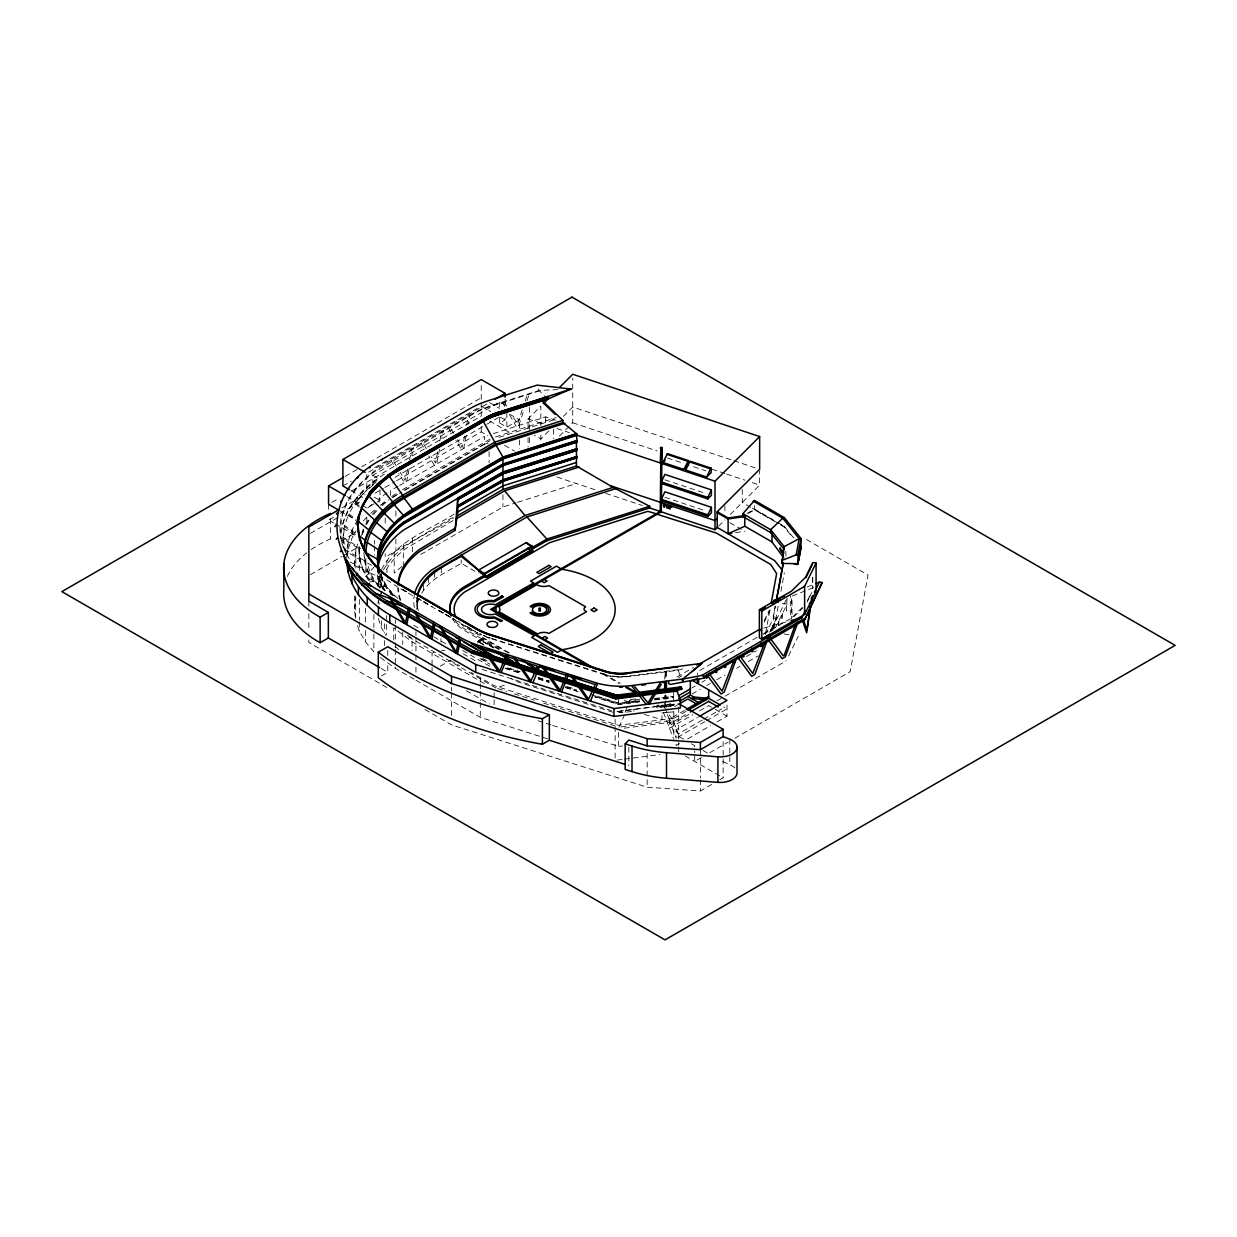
<?xml version="1.0" encoding="UTF-8"?>
<svg xmlns="http://www.w3.org/2000/svg" width="1237" height="1237" viewBox="0 0 1237 1237"><rect width="100%" height="100%" fill="white"/><g stroke="black" fill="none" stroke-linecap="round" stroke-linejoin="round"><path stroke-width="0.75" stroke-dasharray="5 3.75" d="M770.744 630.932L771.223 629.509L771.084 630.978M368.672 580.57C362.333 571.216 358.73 560.083 358.946 548.749L342.85 538.497L344.288 526.514L348.834 513.742L355.931 519.494M384.429 474.142C361.591 487.734 340.933 510.525 340.747 538.497L340.747 537.461M345.695 552.784L343.283 537.461L344.721 525.493L355.715 533.348M357.91 519.942C349.87 531.261 346.221 545.161 346.87 558.969M347.473 555.537L348.262 540.94M354.478 566.175L355.808 549.444L359.627 538.512M358.885 550.357L359.318 546.754M355.266 616.505L354.478 609.099L355.808 597.966M377.548 586.168L380.068 574.014M377.996 585.982L381.676 572.978M377.996 603.501L378.445 599.729M417.24 599.064L417.534 608.728M417.627 595.832L416.854 609.238L416.854 600.826M464.633 436.135L462.159 447.438L457.396 439.568M466.643 425.126L468.328 415.941L469.844 415.029L468.143 424.306M466.117 435.424L463.736 448.397L461.556 449.68L455.896 440.31M769.754 610.862L765.966 631.349L764.373 634.581M773.341 628.721L773.341 616.413L775.398 605.31M773.341 617.217L775.398 606.115M774.037 628.473L778.506 604.336M780.903 591.348L784.335 572.777M407.684 469.179L405.009 480.42L400.216 472.457M409.509 460.025L411.705 449.046L413.266 448.181L411.797 455.556M409.215 468.483L406.633 481.409L404.375 482.662L398.67 473.183M437.682 451.861L435.501 462.839L431.187 456.731M439.877 440.867L441.717 431.728L443.279 430.847L441.81 438.238M439.583 449.309L436.646 464.076L434.388 465.328L428.667 455.85M522.246 409.957L517.592 424.028L511.515 414.503M525.168 401.175L527.488 394.139M518.813 425.451L524.101 409.493M527.039 400.633L529.405 393.536M377.192 479.941C361.034 491.135 347.241 506.984 342.201 526.343L342.201 525.308M348.262 548.857L352.282 537.368L356.04 531.029M362.085 532.668L363.322 529.127M362.024 534.26L363.879 528.957M417.627 602.79L419.281 598.043M625.242 712.234L627.747 705.554M628.365 703.868L629.618 700.529L642.606 698.859M772.429 629.262L772.677 626.633L772.135 629.308M619.026 727.201L624.128 715.821M764.172 620.618L769.167 610.459M764.172 622.257L770.821 608.728M765.471 634.334L773.341 618.314L777.114 617.758M770.651 630.19L777.114 617.031L773.341 616.413M786.268 599.775L771.764 629.262M775.429 627.824L787.103 604.089L776.403 602.326M807.514 600.347L810.003 595.306M807.158 602.079L808.766 598.785M809.57 597.146L811.998 592.214M788.618 655.919L798.282 636.266M376.311 481.688L364.76 491.661L355.545 502.408L348.401 514.716L355.467 520.468M365.673 524.442L369.136 518.597M366.477 524.565L369.94 518.72M361.42 535.497L365.889 527.967M381.676 569.391C396.041 540.631 429.394 530.364 454.505 513.881M383.439 569.994C398.221 543.368 429.873 533.812 453.778 517.87M382.558 588.998L386.965 581.56M421.647 593.389C430.198 578.468 447.268 571.958 461.169 563.33L476.152 571.973M363.353 521.024L366.74 517.081M372.383 514.36L377.13 508.824M373.512 514.561L378.259 509.025M374.455 566.5L365.889 576.488L365.889 557.825M528.075 428.234L528.075 418.91L540.832 406.153L540.832 425.42M548.811 430.94L540.832 438.919L534.369 435.192M563.423 416.328L572.731 407.019L732.165 460.164M559.433 436.073L572.731 422.776L572.731 378.105M718.527 526.204L724.913 519.818M730.263 514.468L759.642 485.09L759.642 471.081M802.272 607.429L792.036 617.479L792.036 597.224M793.922 616.784L802.952 607.893M373.064 485.074L364.374 492.573L355.143 503.351L359.194 507.108M367.868 507.866L372.105 504.201M370.683 513.34L376.342 508.469M380.919 505.191L387.428 499.578M382.171 505.655L388.681 500.042M402.01 566.391L394.216 573.118L394.216 552.011M387.15 492.867L379.156 498.124L379.156 506.041M391.712 496.501L397.649 492.589M380.749 504.99L388.743 499.733M393.15 497.104L399.087 493.192M452.479 517.53L385.202 557.238L385.202 553.511M345.154 476.369L360.091 467.741M361.761 466.797L481.239 397.804M342.896 485.955L351.231 481.147M374.564 467.663L479.585 407.035M486.821 403.973L366.801 473.261L366.801 490.3M372.816 484.811L372.816 475.271L499.671 402.025L506.845 406.153M331.887 502.346L338.521 498.511M351.803 490.857L481.239 416.111L481.239 383.362M341.938 507.928L365.085 494.568M395.005 477.296L485.136 425.25M486.806 424.291L498.496 417.549M333.542 517.159L328.563 520.035L333.557 522.911M340.175 513.324L360.091 501.82M375.027 493.207L383.331 488.414M384.985 487.455L394.943 481.703M396.613 480.745L481.239 431.883L487.888 435.718M499.671 417.302L499.671 423.039L505.144 419.884L505.144 416.096M310.456 533.333L337.825 517.53M398.144 486.265L390.335 490.764L390.335 498.681M399.706 485.368L484.487 436.414L484.487 444.33L403.556 491.058M379.975 489.574L379.975 500.413L366.801 508.02L361.807 505.144M499.671 423.039L506.845 427.167L519.478 419.884L519.478 430.863M402.442 489.697L490.146 439.073M404.051 490.331L490.115 440.65M391.99 497.722L401.901 492.001M341.041 541.203L355.529 532.838M310.502 574.602L341.969 556.434M343.623 555.49L358.514 546.878M452.928 520.653L405.535 548.749A122.71 70.849 0 0 0 385.882 570.443M420.735 554.47L502.933 507.015L515.798 502.902M381.46 675.928L387.784 672.279L387.784 663.156M434.048 652.27L432.069 653.414L432.069 665.661M484.054 645.204L477.436 641.385L483.25 638.014L483.25 641.369M508.113 652.827L483.636 638.694L478.673 641.555L483.574 644.384M477.436 643.054L483.25 639.699L465.097 629.216A52.975 30.585 0 0 1 453.778 619.289M440.264 666.186L450.113 660.496M452.232 618.469A52.975 30.585 0 0 0 465.097 630.885L483.636 641.601L485.151 640.72L499.841 649.209M493.439 647.972L483.636 641.957L495.821 648.111M747.055 513.386L754.508 509.087L776.016 521.504M748.555 513.34L754.508 509.891L774.362 521.349M664.671 679.098L665.475 671.258L666.109 678.402M664.671 671.737L666.109 671.629M676.917 677.041L693.54 667.454M678.587 677.737L681.912 675.804M757.09 637.38L697.405 671.846L697.405 674.845M763.724 633.545L772.012 628.767M763.229 634.365L790.304 618.732L790.304 594.858M769.074 632.184L775.429 628.504M691.931 687.973L695.24 686.071M701.858 682.252L705.167 680.335M746.514 656.46L756.441 650.739M670.454 703.42L665.475 706.296L665.475 704.642M666.728 706.111L668.026 706.559M668.181 706.853L669.263 704.719L669.604 706.466M670.268 706.605L675.077 703.822M691.993 694.065L700.266 689.287M706.884 685.468L710.193 683.551M716.811 679.731L725.068 674.954M736.649 668.274L739.958 666.372M748.23 661.594L758.157 655.857M674.536 706.667L679.53 703.776M684.509 710.425L669.495 719.099L669.495 728.222L692.844 714.739M686.179 711.29L669.495 720.924L676.16 738.242L676.16 729.768L697.482 717.46M673.639 721.619L688.653 712.945M688.963 714.445L671.289 724.65L666.851 713.115M699.523 710.873L708.677 705.6L713.672 708.476M716.919 700.838L723.521 697.019M725.176 696.075L786.206 660.836M702.229 720.089L678.355 733.866L673.16 720.259L665.893 710.471M703.776 719.192L721.635 708.878M677.752 737.314L704.904 721.635M706.466 720.738L727 708.878L723.66 706.961M679.438 743.638L676.16 745.524L676.16 740.066M687.633 738.906L710.595 725.64M717.151 721.851L727 716.177L727 703.807M701.394 757.554L694.699 761.42L694.699 754.415M709.744 752.73L728.129 742.123M734.824 738.257L850.159 671.676L868.034 575.05L803.509 537.801M424.987 709.528L451.536 724.851L647.152 787.196L700.389 790.969L711.77 784.413M719.888 779.712L723.135 777.841L723.135 736.541M807.22 586.987L814.178 584.189M792.36 595.971L813.405 587.59M477.884 641.586L483.25 639.699L477.436 641.385M504.309 685.221L495.836 687.942L406.478 635.663M539.533 390.892L489.744 406.787A72.596 41.919 0 0 0 473.524 413.823L374.301 472.039A162.093 93.579 0 0 0 350.566 561.119M493.254 433.615L545.718 416.869L556.016 420.302M495.465 436.939L556.062 417.611M499.099 437.341L556.001 419.188M484.487 444.33L488.089 443.171M517.638 502.315L576.442 483.543M491.754 638.833L606.331 675.294A33.275 19.204 0 0 0 625.876 676.917L678.108 670.268L685.437 668.135M763.662 628.071L789.175 621.113M618.608 711.352L661.965 705.786L661.965 706.868L673.778 705.353L673.624 703.899L661.81 705.415L661.965 706.868M369.523 582.039L374.162 581.065L379.805 587.776M441.331 650.863L444.98 650.152M735.505 532.652L744.767 531.276M630.267 699.585L635.385 698.936M596.791 696.044L618.701 703.033L639.544 700.358M654.682 698.426L673.778 696.369L654.744 698.812M591.147 694.699L618.608 703.451L639.529 700.76M624.128 700.451L629.618 702.199L640.751 700.776M594.966 696.647L618.701 704.209L639.544 701.549M654.682 699.601L673.624 697.173L673.778 702.585M639.529 701.936L618.608 704.626L594.811 697.034M654.744 699.987L673.778 697.544M617 711.584L678.711 703.667M661.81 706.497L673.624 704.982M618.098 711.553L621.747 712.713L632.107 711.383M665.197 712.512L673.778 711.801L673.778 739.339M661.81 712.945L673.778 711.801M673.778 718.249L618.608 725.33L494.135 685.654L471.266 672.464M620.897 726.954L673.16 720.259M624.314 728.176L673.778 721.836M552.707 725.423L618.608 746.421L622.412 745.942M617 760.106L622.613 759.394M624.484 759.147L660.017 754.585M363.879 552.676L364.992 563.098L368.44 573.35L374.162 583.261L374.162 581.065L368.44 571.154L363.601 571.772L360.091 559.541L358.946 548.749M628.133 676.33L625.907 676.577A33.492 19.344 0 0 1 609.98 675.819M368.44 573.35L364.992 560.902L360.029 561.15L360.091 559.541L344.118 550.496M557.902 389.609L539.116 390.428L489.295 406.324A73.462 42.414 0 0 0 472.905 413.452L385.217 464.076C359.178 478.982 334.81 507.185 340.964 539.177M784.026 633.932L789.376 634.813M604.213 674.351L606.238 674.954A33.492 19.344 0 0 0 608.078 675.417M644.384 714.398L661.965 719.764L661.965 713.316M491.646 638.478L606.393 674.753A33.136 19.127 0 0 0 608.217 675.216M509.149 668.119L520.097 671.614M538.358 677.428L549.321 680.922M567.582 686.736L574.88 689.071M506.954 667.856L519.756 671.938M538.064 677.783L549.042 681.278M565.525 686.52L576.504 690.03M505.5 668.135L521.937 673.376M538.358 678.603L549.321 682.097M565.757 687.339L576.705 690.834M505.113 668.459L521.597 673.701M538.064 678.958L549.042 682.453M565.525 687.71L578.328 691.792M617.263 711.569L620.943 712.744M482.121 669.433L611.495 710.656M613.15 712.326L516.185 681.417L511.175 678.525M497.676 688.53L506.861 691.452M514.221 693.802L534.446 700.25M543.646 703.173L617.186 726.614M538.064 720.754L550.882 724.836M415.957 680.226L480.296 717.383L547.713 738.86M390.428 594.208L393.737 595.275L397.587 598.646M488.63 637.271L490.007 637.72M489.837 637.89L488.46 637.442A63.845 36.863 0 0 1 487.177 637.009M489.945 638.261L488.569 637.797A63.628 36.739 0 0 1 482.368 635.431M733.989 460.767L755.977 468.096M572.731 422.776L657.033 450.887M712.002 469.21L724.836 473.477M726.66 474.096L744.983 480.203M752.312 482.646L759.642 485.09M667.439 457.999L683.149 463.226M693.694 466.751L705.925 470.818M528.075 418.91L542.193 423.611M556.944 428.528L569.345 432.656M664.918 479.848L706.033 493.563M664.918 497.274L706.033 510.989M556.944 477.049L596.559 490.254M605.713 493.316L642.312 505.5M371.858 565.355L367.018 562.943L370.404 573.056L376.033 582.813L386.593 586.786L393.737 595.275M734.84 767.93A16.823 9.71 0 0 0 729.815 764.76L719.795 760.152M370.404 573.056L381.429 577.834L386.593 586.786M367.219 577.973L374.162 581.065M350.179 562.031L368.44 571.154M354.308 565.448L363.663 570.164L369.585 580.416M344.551 549.429L364.992 560.902L364.992 563.098M777.671 522.462L784.289 526.282L793.829 538.203M750.55 507.232L742.277 502.454L742.277 486.682M752.204 508.175L778.692 523.467M780.346 524.426L786.964 528.245M780.98 525.168L784.289 527.086L792.639 537.523M729.876 522.679L741.458 529.359M489.558 402.597L499.532 408.365M509.505 414.117L519.478 419.884M481.239 406.076L490.811 411.596M500.367 417.116L505.144 419.884M489.558 420.92L511.159 433.398M504.51 445.32L514.484 451.072M372.816 475.271L379.975 479.399M374.254 497.104L379.975 500.413M350.86 490.548L363.616 497.908M666.109 672.696L666.418 671.784L666.418 679.391M346.855 496.516L360.153 504.186M715.342 709.45L727 716.177M340.206 510.989L355.158 519.617M603.687 673.686L620.294 683.288M657.682 704.874L663.913 708.476M602.62 674.01L619.134 683.535M656.677 705.229L661.47 707.997M654.481 706.08L657.821 708.012M335.212 523.87L355.158 535.389M683.52 739.2L678.711 736.432L676.16 729.768M691.514 743.808L694.699 745.664L694.699 752.668M703.064 750.488L708.09 753.379M311.198 549.522A118.396 68.36 0 0 1 330.557 538.868L333.464 540.554M402.458 589.229L407.452 592.106M424.075 601.708L427.414 603.625M439.058 610.351L444.037 613.227M445.707 614.186L454.025 618.995M467.323 626.68L475.642 631.473M402.195 589.369L408.844 593.203M417.163 598.012L422.157 600.888M423.827 601.847L432.146 606.656M438.795 610.49L443.789 613.382M445.444 614.341L455.432 620.093M465.406 625.86L475.395 631.628M400.695 588.781L473.879 631.04M509.381 652.966L463.999 626.386A48.691 28.111 0 0 1 461.587 624.376M685.112 755.884L723.135 777.841M499.083 649.641L484.394 641.524M483.636 641.957L493.439 647.616M482.693 658.362L487.594 661.192M481.549 658.873L488.198 662.707M480.002 658.455L489.991 664.223M462.762 650.569L489.991 666.418M413.699 625.242L420.379 629.107M433.692 636.792L446.773 644.338M463.102 653.77L477.807 662.259M450.036 660.202L459.839 665.862M484.332 683.582L412.045 641.848L393.737 627.747L393.737 639.993M466.364 690.725L489.233 703.93M380.517 657.589L395.33 668.32L414.364 679.314M381.182 668.475L387.784 672.279M386.825 687.494L308.848 642.467L308.848 638.648M343.283 537.461L360.709 548.486M386.717 579.751L397.371 586.864M407.375 635.153L412.045 638.261L412.045 650.6M344.288 526.514L358.776 536.92M395.02 646.379L400.154 650.878M355.545 502.408L359.627 506.165M547.512 399.211L539.116 390.428L536.719 385.959M376.033 582.813L380.486 588.101M357.508 625.69L359.333 631.164L365.441 641.74L373.883 651.775L373.883 629.37M453.577 433.259L449.773 426.966L448.335 427.816L452.108 434.063M665.212 708.708L662.831 704.75L662.831 707.827L664.671 706.76L664.671 695.704M426.378 448.753L422.544 442.382L421.059 443.217L424.863 449.541M396.381 466.086L392.531 459.716L391.047 460.535L394.85 466.859M378.321 618.562L381.429 627.824L385.743 635.277M504.201 401.577L506.938 406.432M502.392 402.149L505.129 406.988M509.69 415.044L516.076 426.332M678.092 669.712L625.845 676.376A33.136 19.127 0 0 1 612.006 675.959M678.108 670.268L681.092 678M663.496 712.636L673.16 737.762M378.831 570.118L381.429 577.834M378.321 601.043L379.357 604.135M341.737 542.641L344.041 549.506M771.61 629.834L772.027 628.288M364.621 557.439L364.992 560.902M354.478 560.562L355.065 566.129M342.85 538.497L343.932 548.795M812.802 577.478L812.802 588.704M812.477 577.2L812.477 588.395M791.34 598.739L791.34 619.335M787.103 598.074L786.392 611.016L786.392 605.542M785.897 551.285L785.897 556.959M784.289 526.282L784.289 527.086M782.542 613.366L781.83 620.294L781.83 614.82M778.862 620.85L778.862 626.324M778.398 621.809L778.398 625.458M754.508 505.624L754.508 509.891M729.815 739.216L729.815 764.76M724.913 505.794L724.913 511.051M700.389 749.668L700.389 777.826M700.389 779.712L700.389 790.969M678.711 707.518L678.711 745.184M678.711 746.932L678.711 752.189M673.778 690.818L673.624 697.173M666.109 695.503L666.109 699.307M666.109 705.013L666.109 708.152M665.475 671.258L665.475 678.031M665.475 695.148L665.475 698.936M665.305 672.093L665.305 679.716M665.305 694.962L665.305 698.766M665.305 700.668L665.305 708.291M647.152 753.395L647.152 787.196M633.839 708.971L633.839 711.167M629.618 700.529L629.618 702.199M628.829 747.349L628.829 765.595M621.747 710.533L621.747 712.713M618.701 703.033L618.701 704.209M618.608 697.9L618.608 703.451M618.608 732.412L618.608 746.421M615.129 719.285L615.129 724.882M615.129 726.753L615.129 758.482M553.387 429.208L553.387 438.547M545.718 416.869L545.718 423.209M540.832 435.068L540.832 442.413M529.529 407.329L529.529 432.393M529.529 437.651L529.529 444.655M528.075 437.573L528.075 446.897M519.478 439.939L519.478 448.691M506.845 412.725L506.845 427.167M505.144 399.056L505.144 406.633M502.933 494.754L502.933 507.015M499.671 402.025L499.671 407.746M494.135 692.751L494.135 697.993M494.135 699.755L494.135 705.013M489.094 451.598L489.094 462.793M483.636 638.694L483.636 641.601M481.239 426.626L481.239 431.883M480.296 678.185L480.296 681.912M480.296 683.783L480.296 689.38M480.296 691.251L480.296 700.575M480.296 702.446L480.296 717.383M461.169 559.851L461.169 563.33M451.536 687.308L451.536 691.066M451.536 692.936L451.536 715.465M441.331 567.845L441.331 574.788M440.944 638.632L440.944 642.096M434.651 572.221L434.651 579.179M432.069 667.423L432.069 670.918M428.419 577.602L428.419 584.544M423.456 585.132L423.456 590.343M415.957 631.705L415.957 635.431M415.957 637.302L415.957 659.692M415.957 667.16L415.957 674.629M412.524 538.11L412.524 552.197M403.308 544.172L403.308 565.278M402.721 632.03L402.721 644.369M395.886 511.02L395.886 516.618M395.886 539.007L395.886 550.202M395.33 619.799L395.33 623.525M395.33 625.396L395.33 647.786M395.33 649.657L395.33 668.32M387.784 650.384L387.784 655.857M386.965 560.469L386.965 572.808M386.593 615.67L386.593 619.258M386.593 624.515L386.593 635.014M385.202 518.04L385.202 525.509M384.506 623.757L384.506 633.097M384.506 640.55L384.506 646.147M381.676 574.726L381.676 586.987M381.429 620.819L381.429 627.824M378.445 578.638L378.445 585.719M374.455 540.368L374.455 544.11M374.455 545.965L374.455 555.305M374.301 480.806L374.301 481.842M373.883 614.449L373.883 627.515M366.801 517.19L366.801 524.503M365.441 608.156L365.441 623.077M365.441 630.545L365.441 641.74M362.565 490.919L362.565 491.97M359.627 547.852L359.627 572.112M359.333 599.435L359.333 619.969M359.333 621.84L359.333 631.164M355.808 549.444L355.808 568.108M355.668 595.956L355.668 618.361M354.478 596.033L354.478 609.099M353.21 501.835L353.21 502.887M352.282 529.451L352.282 537.368M346.375 513.355L346.375 514.406M330.557 518.798L330.557 538.868M328.563 504.263L328.563 511.268M308.848 601.167L308.848 606.795M308.848 613.799L308.848 631.21M460.504 623.324A48.691 28.111 0 0 1 458.587 621.144M418.415 610.459A85.987 49.65 0 0 1 417.055 597.595M414.426 607.506A89.126 51.459 0 0 1 414.519 594.131M380.316 587.946A122.71 70.849 0 0 1 382.882 576.983M392.407 595.353A125.509 72.473 0 0 1 378.321 570.041M382.929 589.044A125.509 72.473 0 0 1 377.347 569.236M384.398 590.42A124.844 72.086 0 0 1 378.027 569.221M385.279 590.714A124.844 72.086 0 0 1 378.986 575.53M384.645 590.853A125.509 72.473 0 0 1 378.321 575.576M379.62 588.147A125.509 72.473 0 0 1 377.316 574.076M400.185 600.625A104.836 60.52 0 0 1 398.005 588.101M400.773 599.976A104.836 60.52 0 0 1 398.02 587.482M397.927 598.522A124.844 72.086 0 0 1 380.826 574.695M393.01 595.167A124.844 72.086 0 0 1 378.986 569.979M481.178 634.906A63.628 36.739 0 0 1 478.889 633.808M477.776 633.236A63.628 36.739 0 0 1 476.678 632.648M485.909 636.545A63.845 36.863 0 0 1 483.435 635.571M481.038 634.535A63.845 36.863 0 0 1 479.879 633.993M477.621 632.849A63.845 36.863 0 0 1 476.523 632.262M486.095 636.359A63.489 36.662 0 0 1 483.636 635.401M481.27 634.365A63.489 36.662 0 0 1 480.111 633.823M287.34 576.442A118.396 68.36 0 0 1 306.683 552.846M669.866 704.703C670.377 708.507 671.49 702.26 669.866 704.703M666.372 706.683L666.372 706.683"/><path stroke-width="1.5" d="M681.695 689.349L681.695 688.298L613.057 697.111L613.057 698.147L681.695 689.349L681.231 688.174L677.752 689.334L677.768 690.957L615.81 698.905L615.81 697.281M398.159 584.946A104.836 60.52 0 0 1 419.699 551.455L455.077 530.395L457.736 498.032L503.413 472.209L577.091 448.691L577.091 450.299L503.413 473.802L457.736 499.64L502.933 473.539L577.091 450.299M677.938 666.867L625.736 673.516A32.425 18.725 0 0 1 606.687 671.938L488.986 634.457A62.778 36.244 0 0 1 477.266 629.37L397.989 583.617C377.362 571.324 358.05 550.836 358.22 525.447C358.483 550.712 377.486 570.984 398.067 583.215L477.343 628.968A62.67 36.182 0 0 0 489.048 634.04L606.733 671.521A32.317 18.663 0 0 0 625.721 673.098L701.905 663.372L682.762 679.036L629.246 685.839A54.675 31.559 0 0 1 597.131 683.18L479.492 645.745A84.905 49.016 0 0 1 460.52 637.503L381.692 591.997C321.682 561.196 322.285 489.589 382.295 459.205L470.075 408.519A77.405 44.687 0 0 1 487.332 401.02L537.167 385.124L571.046 389.036L547.512 399.211L496.563 415.477A56.113 32.394 0 0 0 486.11 420.023L397.912 470.941C383.315 479.183 369.337 493.037 362.441 506.644C370.157 491.197 383.346 479.276 398.005 470.524L486.218 419.606A55.99 32.317 0 0 1 496.64 415.075L497.862 414.673M358.127 521.457L358.699 517.36M359.086 514.932L358.343 517.329L363.23 503.954C383.377 469.256 351.478 520.916 357.787 525.818C358.065 551.145 377.115 571.463 397.757 583.74L477.049 629.494A63.102 36.43 0 0 0 488.831 634.612L606.547 672.108A32.75 18.911 0 0 0 625.783 673.701L627.979 673.454M358.111 525.818L359.41 514.963M363.879 550.48C364.498 526.235 382.898 506.938 402.736 495.279L494.8 442.135L562.881 420.41L562.881 422.59L576.767 433.909L576.767 435.362L503.335 458.788L403.834 516.989A124.844 72.086 0 0 0 378.986 569.979M364.296 549.197L365.131 540.074L358.854 535.59M564.938 423.27L496.022 445.274L404.221 498.279C384.661 509.752 366.523 528.771 365.92 552.676L377.316 559.155L378.321 568.572M377.316 559.155C377.873 537.198 394.557 519.756 412.524 509.227L502.933 457.025L576.442 433.568L577.107 441.98L503.335 465.514L403.834 523.715A124.844 72.086 0 0 0 377.996 567.35M810.065 606.795L807.003 630.205L803.555 620.046M810.575 606.826L806.648 632.741L802.349 620.046M455.077 530.395L457.736 512.01L457.736 498.032M547.574 398.809L547.759 396.551L547.574 398.809L487.749 417.843M771.13 603.409L776.65 573.597L770.697 564.459L716.424 533.116L657.11 514.267M801.004 547.156L797.942 563.655L781.645 563.453L784.227 546.646L770.636 529.683L742.927 513.68L754.508 500.413L784.289 517.592L801.004 538.466L801.004 547.96L798.623 560.794M781.645 563.453L782.294 559.974M782.928 556.511L783.763 552.351M776.434 599.759L783.284 562.758M776.434 600.563L783.284 563.562M781.645 560.547L796.164 554.872L799.164 538.652L782.789 518.195L753.24 501.14M794.278 564.227L797.942 564.459L797.942 554.98L801.004 538.466M408.658 607.568L405.504 622.799L390.784 598.321M406.741 624.67L410.112 608.418M433.739 622.056L430.584 637.271L415.864 612.794M431.837 639.158L434.821 624.7M459.422 636.869L456.267 652.1L441.547 627.623M457.504 653.986L460.504 639.529M369.229 494.011C367.776 487.703 423.595 451.443 387.815 475.116L387.227 477.296L376.666 486.404L368.239 496.223L362.101 506.598L362.828 504.248M387.227 477.296L397.742 470.385L398.283 468.22L486.775 417.132A55.17 31.853 0 0 1 497.058 412.679L498.264 412.277M388.078 475.224L377.316 484.162L368.935 493.934L368.239 496.223M376.666 486.404L377.316 484.162M358.56 517.824L362.441 506.644M365.131 542.254C370.219 522.555 385.728 507.603 402.736 497.475L494.8 444.33L562.881 422.59M417.627 595.832C422.946 575.236 444.547 566.082 461.169 556.372L461.169 554.918L478.642 570.056L484.471 573.427L532.003 545.981L532.003 549.336M734.067 660.295L722.114 691.174L708.987 673.376M736.231 659.012L724.202 692.163L721.032 693.988L706.76 674.644M764.729 642.591L752.776 673.469L739.633 655.672M766.894 641.307L754.864 674.474L751.694 676.299L737.422 656.955M795.855 623.216L784.181 655.332L783.253 655.873L771.208 639.56M798.004 621.979L785.325 656.878L782.171 658.702L768.997 640.843M683.01 680.845L682.762 679.036M506.273 654.914L499.794 670.918L484.054 649.038M501.155 672.588L508.082 655.486M537.337 666.82L530.998 680.876L515.829 659.166M532.946 682.716L539.858 665.614M566.701 674.165L560.222 690.184L543.383 666.743M561.583 691.854L568.51 674.753M590.513 701.07L597.44 683.968L595.631 683.396L588.58 699.214L572.329 675.959L581.297 678.819M662.986 462.468L667.439 453.623L688.39 460.597L688.39 464.973L683.922 469.442L662.986 462.468L665.212 460.226M683.922 469.442L688.39 460.597M689.535 461.88L685.731 470.045L706.714 477.034L711.182 472.565L711.182 468.189L690.2 461.2L689.535 461.88L710.502 468.869L711.182 468.189M706.714 477.034L710.502 468.869M707.827 497.46L711.399 489.898L664.918 474.389L661.331 481.951L707.827 497.46L707.827 498.928L661.331 483.42M707.827 514.808L711.399 507.294L664.918 491.8L661.331 499.315L707.827 514.808L707.827 516.355L661.331 500.846M772.491 603.702L774.146 600.316L784.598 596.11M805.875 577.586L812.477 564.134M804.622 614.433L804.622 586.353L816.08 563.036L812.802 562.495L805.534 577.277L791.34 591.24L759.379 609.686L759.379 637.766L761.791 639.173L804.622 614.433L816.08 591.116L816.08 563.036M683.396 678.974L701.874 675.402L801.932 617.634L805.256 610.862M811.07 599.017L812.74 595.631M814.41 592.245L819.404 582.086L822.172 582.534L804.498 620.062L703.915 678.139L670.268 684.448L668.614 683.489L668.614 681.85M811.41 603.61L811.982 598.43L811.41 603.61L809.385 603.285M800.896 621.036L804.498 620.062L822.172 582.534M660.249 682.824L648.08 702.91L634.272 686.164M649.27 704.023L661.269 684.216M625.164 743.885L628.829 740.051L647.152 745.896L700.389 749.668L723.135 736.541L729.815 739.216A16.823 9.71 0 0 1 735.891 750.735A16.823 9.71 0 0 1 717.908 756.812L666.511 752.699A99.78 57.613 0 0 1 632.014 746.066L625.164 743.885L625.164 769.429L632.014 771.61A99.78 57.613 0 0 0 666.511 778.243L717.908 782.356A16.823 9.71 0 0 0 737.005 772.027L737.005 746.483M543.491 403.494L548.811 398.175M559.433 387.552L572.731 374.254L759.642 436.553L759.642 469.318L717.244 511.716L717.244 527.488L715.001 529.73L649.626 507.943L546.893 540.739L531.431 549.661L531.431 546.97L485.043 573.752L485.043 576.442L465.375 587.791A52.975 30.585 0 0 0 451.057 615.902M591.054 667.331L490.687 609.377L660.249 511.484L660.914 447.33L661.996 447.686L661.316 463.318M595.368 668.892L492.341 609.408L661.316 511.84L661.996 447.686M660.249 462.963L660.914 447.33M715.001 529.73L715.001 481.208L759.642 436.553M707.827 498.928L711.399 495.341L711.399 489.898M707.827 516.355L711.399 512.783L711.399 507.294M717.244 518.288L715.001 520.53L661.316 502.639M782.789 518.195L770.636 529.683L770.636 532.59L784.227 549.553L784.227 546.646L799.164 538.652M381.692 591.997L381.011 593.667M691.885 671.706L701.905 663.372L696.416 664.949M369.616 583.926L368.873 585.565M412.524 510.68L403.308 516.741A125.509 72.473 0 0 0 389.16 530.163M357.663 573.442L356.859 575.019M349.267 489.636L342.896 485.955L342.896 459.468L481.239 379.589L505.144 393.381L505.144 397.17M338.536 510.031L328.563 504.263L328.563 485.955L343.499 477.327M495.156 399.164L505.144 393.381M398.53 468.344L485.708 418.013M397.742 470.385L485.955 419.451A56.345 32.533 0 0 1 496.454 414.905L547.403 398.623M338.629 509.845L308.848 527.039L308.848 601.167L328.346 612.423L328.346 637.967L379.527 667.516M576.767 433.909L503.335 457.334L403.834 515.52A124.844 72.086 0 0 0 379.79 571.618M414.163 509.737L502.933 458.479L502.933 464.03L403.308 522.292A125.509 72.473 0 0 0 377.733 560.5M577.107 440.789L503.335 464.339L403.834 522.524A124.844 72.086 0 0 0 378.135 569.917M577.107 441.98L502.933 465.205L403.308 523.467A125.509 72.473 0 0 0 378.831 556.387M577.091 448.691L502.933 471.931L403.308 530.194A125.509 72.473 0 0 0 377.733 568.417M577.091 456.484L502.933 479.724L457.736 505.825L503.413 480.002L577.091 456.484L577.091 457.675L503.413 481.193L457.736 507.015L502.933 480.915L577.091 457.675M457.736 512.01L502.933 485.909L576.442 462.452M457.087 515.968L502.933 489.496L576.442 466.04L613.15 487.378L649.626 506.273L649.626 507.943M456.267 518.72L504.634 490.795L579.272 466.983M455.077 528.214L419.699 549.259A104.836 60.52 0 0 0 398.051 584.328M328.346 637.967L320.12 642.699L320.12 617.17L328.346 612.423M613.15 487.378L524.998 515.52L432.161 569.669A89.126 51.459 0 0 0 414.952 592.477M616.32 488.429L526.9 516.973L434.651 570.767A85.987 49.65 0 0 0 417.627 594.378M532.003 545.981L526.189 542.61L478.642 570.056L478.642 571.741M461.169 556.372L484.471 575.112L465.375 586.122A52.975 30.585 0 0 0 451.598 615.516M532.003 547.666L546.893 539.069L649.626 506.273M531.431 550.032L485.043 577.184L531.431 550.032L532.389 550.573L485.986 577.354L532.389 550.573M378.306 652.208L387.784 646.735L451.536 683.551L549.352 714.723L549.352 740.267L542.394 744.272A320.414 184.993 0 0 1 378.306 677.752L378.306 652.208A320.414 184.993 0 0 0 542.394 718.728L549.352 714.723M742.927 515.783L744.086 515.118M770.636 532.59L742.927 516.587L744.086 515.922M743.607 516.973L744.767 516.308L744.767 526.22L771.996 541.945L783.763 557.856M541.992 638.076L544.79 636.452L547.604 638.076L544.79 639.699M530.07 668.413L532.977 666.728L532.977 670.083M561.335 650.183L557.578 652.347L531.663 637.395L534.508 635.756L495.279 613.985A9.2 5.319 0 0 1 481.487 609.377A9.2 5.319 0 0 1 495.279 604.785L533.719 582.936L530.549 581.112L556.464 566.144L561.01 568.773M534.106 668.985L532.59 669.851L532.59 666.944L527.704 664.13M760.399 610.274L765.394 607.398M775.352 601.646L780.346 598.77M759.379 609.686L761.791 611.078L804.622 586.353M698.518 664.578L760.013 629.076L760.013 630.715M761.482 638.988L769.893 634.488M679.871 701.054L690.339 695.008L690.339 681.154L696.446 678.927M766.646 635.648L766.646 638.338L768.115 637.488L769.584 638.338L769.584 634.303M766.646 638.338L768.115 639.173L769.584 638.338M701.874 675.402L703.915 676.577L804.498 618.5M706.25 678.216L707.317 677.613M717.058 671.985L715.991 672.603L715.991 668.954M724.727 667.547L726.026 666.805M733.696 662.383L735.072 661.579M742.741 657.156L744.179 656.321M753.256 651.095L751.849 651.899L751.849 648.25M762.518 645.745L760.925 646.657L760.925 643.008M678.711 695.611L690.277 688.932M678.742 698.642L690.339 691.931M679.53 703.776L687.865 698.967L697.127 704.317M720.336 705.028L708.677 698.302L693.988 697.111L691.514 698.549L704.363 699.585M686.179 709.466L708.677 696.477M687.849 710.316L708.677 698.302L708.677 689.829M690.323 711.986L708.878 701.271M699.121 716.517L727 700.42L693.107 680.845M308.848 593.946L451.536 676.33L647.152 738.675L700.389 742.447L723.135 729.32L723.135 736.541M485.476 417.874L486.698 417.457A55.278 31.915 0 0 1 496.996 412.972M348.169 562.155L347.303 563.67M717.244 511.716L728.114 517.994L728.114 533.75L744.767 526.22M341.288 550.249L340.391 551.687M815.91 583.493L819.404 582.086M337.16 537.925L336.232 539.301M498.047 412.416L571.046 389.036L567.288 389.207M547.929 396.721L496.841 412.818A55.588 32.1 0 0 0 486.481 417.317M504.773 457.891L576.442 435.022L715.001 481.208M502.933 464.03L576.442 440.573M676.685 688.267L681.139 686.875L681.695 688.298M791 620.618L801.932 617.634M335.83 525.4L334.902 526.699M337.314 512.876L336.402 514.113M728.114 517.994L744.767 515.504M742.927 516.587L744.767 516.308M728.114 533.75L731.809 533.193M641.694 685.205L645.405 684.726M662.274 682.561L665.831 682.113M681.139 686.875L613.444 695.565L473.508 650.971L387.15 601.105L375.569 593.373L364.157 583.354L356.21 573.922M618.438 695.751L622.196 695.256M627.839 694.545L631.597 694.05M646.626 692.132L650.384 691.653M665.413 689.72L669.171 689.241M621.438 696.555L627.082 695.828M630.824 695.349L636.467 694.622M640.209 694.143L645.838 693.416M649.595 692.936L655.223 692.225M660.852 691.498L666.496 690.772M670.238 690.292L675.866 689.566M620.325 697.699L625.953 696.972M629.71 696.493L635.354 695.766M640.982 695.039L644.74 694.56M648.497 694.081L654.141 693.354M657.898 692.875L663.527 692.148M669.171 691.421L672.928 690.942M348.664 565.974C354.246 587.451 371.363 603.656 389.763 614.866L475.688 664.47L613.985 708.554L680.365 700.034L680.365 707.951L613.985 716.455L475.688 672.387L389.763 622.783C367.605 609.609 347.164 587.761 346.87 560.547M341.628 500.583L340.732 501.743M348.664 488.708L347.504 488.924L347.798 489.806M494.058 608.418L496.037 608.418L496.037 610.444L494.135 610.444M358.313 477.451L357.184 478.039M796.164 554.872L797.942 554.98M370.404 467.029L369.662 468.003M616.768 695.859L494.135 656.77L487.223 655.61L496.362 658.532M382.295 459.205L381.615 460.149M473.508 650.971L616.567 695.983M656.259 513.788L647.879 511.314L549.491 542.718L464.215 592.291A48.691 28.111 0 0 0 455.742 616.567M486.558 648.636L491.924 650.337M545.177 667.315L554.145 670.176M478.982 647.523L593.775 684.107M619.304 696.091L540.677 671.026L521.38 660.032M476.585 646.101L494.537 656.46L618.701 696.029M539.904 671.938L556.387 677.196M578.359 684.185L583.849 685.947M602.156 691.777L614.975 695.859M503.66 660.852L543.832 673.655M549.305 675.402L562.093 679.469M565.742 680.644L613.227 695.766M493.269 658.594L506.01 662.661M564.242 681.216L567.876 682.376M591.533 689.921L595.167 691.081M615.81 698.905L471.977 653.198L385.295 603.146C369.028 593.296 354.431 579.921 346.051 562.619L346.051 561.567C354.431 578.885 369.028 592.26 385.295 602.11L471.977 652.146L614.727 697.591M549.352 740.267L625.211 764.435M387.15 601.105L402.211 606.006L486.002 654.373M660.249 447.995L661.316 448.366M666.774 454.288L687.726 461.262M660.914 462.282L661.996 462.653M610.212 485.615L660.249 502.284M375.569 593.373L392.005 599.187L402.211 606.006M364.157 583.354L371.316 586.199M717.244 512.736L728.114 518.999L742.927 516.788L742.927 513.68M717.244 527.488L774.578 560.577L782.171 570.071M531.431 549.661L533.023 550.573L486.62 577.354L485.043 576.442M527.596 548.177L531.431 550.388M342.896 459.468L365.209 472.348M544.234 579.442L547.079 581.081L544.234 582.735L541.389 581.081M708.677 701.394L718.403 707.007M480.095 572.592L484.471 575.112M328.563 485.955L345.185 495.542M690.339 695.008L693.988 697.111M687.865 696.446L699.663 703.265M680.365 704.611L723.135 729.32M626.943 687.123L636.916 692.875M625.736 687.355L635.648 693.076M532.977 668.413L535.528 669.882M498.264 652.858L504.789 656.631M508.051 658.517L512.938 661.331M494.011 650.94L515.551 663.388M471.266 643.565L494.135 656.77M455.618 637.364L458.958 639.297M463.937 642.173L477.25 649.858M480.575 651.775L485.569 654.651M367.142 542.409L378.445 549.754M370.683 532.327L381.676 540.507M682.948 680.86L681.695 679.546M358.776 521.782L368.719 529.838L368.719 532.018M376.435 522.586L386.965 531.585M526.189 542.61L529.096 545.13M360.988 507.417L374.564 519.957L374.564 522.138M542.1 400.494L562.881 420.41M543.012 402.69L555.197 414.41M384.351 513.37L394.216 523.127M368.58 495.712L382.589 510.587L382.589 512.783M526.9 516.973L546.893 539.069L546.893 540.739M394.263 504.82L403.308 515.288M504.634 490.795L524.998 515.52M378.646 484.579L392.655 501.913L392.655 504.108M632.138 686.427L646.209 704.41M404.221 498.279L412.524 509.227M388.805 475.688L402.736 495.279L402.736 497.475M570.427 675.356L587.776 700.204M541.481 666.14L558.846 690.973M512.845 657.002L530.209 681.85M481.054 646.874L498.418 671.722M440.016 626.742L455.293 652.703M414.333 611.913L429.626 637.875M389.253 597.44L394.031 605.542M395.933 608.79L404.53 623.402M496.022 445.274L502.933 457.025M352.267 567.706L354.138 570.953M483.203 421.183L494.8 442.135L494.8 444.33M676.685 690.462L680.365 700.034M343.762 555.784L346.051 562.619M774.146 600.316L774.146 601.955M771.996 532.034L771.996 541.945M768.115 635.153L768.115 639.173M761.791 611.078L761.791 639.173M717.908 756.812L717.908 782.356M706.188 697.9L706.188 699.725M703.915 676.577L703.915 678.139M700.389 742.447L700.389 749.668M698.58 679.005L698.58 682.654L697.405 683.334L697.405 677.861M666.418 681.293L666.418 688.885M666.511 752.699L666.511 778.243M666.109 682.205L666.109 689.798M665.475 681.834L665.475 689.442M665.305 681.618L665.305 689.241M664.671 682.793L664.671 690.169M647.152 738.675L647.152 745.896M632.014 746.066L632.014 771.61M613.985 708.554L613.985 716.455M576.442 441.748L576.442 448.474M576.442 450.082L576.442 456.267M576.442 457.458L576.442 466.04M542.394 718.728L542.394 744.272M503.335 457.334L503.335 458.788M503.335 464.339L503.335 465.514M503.413 472.209L503.413 473.802M503.413 480.002L503.413 481.193M502.933 465.205L502.933 471.931M502.933 473.539L502.933 489.496M494.537 656.46L494.537 657.914M484.471 573.427L484.471 576.782M475.688 664.47L475.688 672.387M471.977 652.146L471.977 653.198M458.2 498.31L458.2 499.903M458.2 506.103L458.2 507.294M451.536 676.33L451.536 683.551M389.763 614.866L389.763 622.783M385.295 602.11L385.295 603.146M378.429 607.29L378.429 615.206M373.543 594.255L373.543 595.306M367.265 597.502L367.265 605.419M361.946 584.08L361.946 585.132M358.405 586.957L358.405 594.873M352.731 573.133L352.731 574.169M351.973 575.839L351.973 583.756M348.107 564.335L348.107 572.252M283.861 563.856L283.861 589.4A118.396 68.36 0 0 0 320.12 642.699M561.861 569.267A72.225 41.702 0 0 1 615.176 609.424A72.225 41.702 0 0 1 562.139 649.719M378.321 570.041A125.509 72.473 0 0 1 377.672 566.283M377.733 554.965A125.509 72.473 0 0 1 378.445 551.207M381.676 541.961A125.509 72.473 0 0 1 386.965 533.039M377.733 561.691A125.509 72.473 0 0 1 378.445 557.933M622.536 687.169A50.624 29.224 0 0 1 619.49 687.184M320.12 617.17A118.396 68.36 0 0 1 330.557 513.324M782.093 551.47C781.181 554.408 781.011 546.63 782.093 551.47M783.268 552.939C782.248 555.8 782.248 548.161 783.268 552.939M780.315 548.934L780.794 550.898L780.006 547.867L780.361 548.996M781.397 550.001L781.676 550.852L781.397 550.001M782.573 551.47L782.851 552.32L782.665 551.377M663.403 505.067C665.042 512.072 664.733 500.181 663.403 505.067M671.629 507.232L670.794 506.49L671.629 507.232M499.562 610.753L498.944 611.635L537.616 633.962A8.412 4.855 0 0 1 548.981 633.375L586.585 611.666A5.396 3.108 0 0 1 585.627 606.795L548.965 585.627A9.602 5.536 0 0 1 536.765 584.714L498.65 606.733A9.2 5.319 0 0 1 499.562 610.753M669.433 505.979L667.918 507.819L670.16 509.103L669.433 505.979M669.433 506.83L668.629 507.448L669.433 506.83M571.958 297.127L61.85 591.626L665.042 939.873L1175.15 645.374L571.958 297.127M548.888 565.371L536.873 572.314L539.116 573.597L551.114 566.67L548.888 565.371M501.99 595.94L493.764 600.687A15.447 8.922 0 0 0 474.946 609.625A15.447 8.922 0 0 0 494.537 617.99L500.861 621.623L502.438 620.727L494.182 616.907A13.499 7.793 0 0 1 477.173 609.377A13.499 7.793 0 0 1 494.182 601.847L503.567 596.852L501.99 595.94M594.023 608.047L590.869 609.872L594.023 611.697L597.193 609.872L594.023 608.047M540.755 644.956L538.234 646.41L550.558 653.523L553.078 652.069L540.755 644.956M531.74 612.33L530.101 612.872A10.947 6.324 0 0 0 546.599 614.557A10.947 6.324 0 0 0 546.599 604.878A10.947 6.324 0 0 0 530.101 606.563L531.74 607.104A9.046 5.226 0 0 1 545.378 605.728A9.046 5.226 0 0 1 545.378 613.722A9.046 5.226 0 0 1 531.74 612.33M666.248 505.918L665.753 505.376A1.562 1.098 45 0 0 666.403 504.974L667.099 508.082L666.248 505.918M540.306 608.248L538.961 608.248L538.961 611.093L540.306 611.093L540.306 608.248M489.775 595.306A5.365 3.092 0 0 0 498.743 593.915A5.365 3.092 0 0 0 492.171 590.126A5.365 3.092 0 0 0 489.775 595.306M488.538 626.587A5.365 3.092 0 0 0 497.506 625.195A5.365 3.092 0 0 0 490.95 621.407A5.365 3.092 0 0 0 488.538 626.587M534.523 612.64A7.144 4.128 0 0 0 546.476 610.784A7.144 4.128 0 0 0 537.724 605.728A7.144 4.128 0 0 0 534.523 612.64"/></g></svg>
